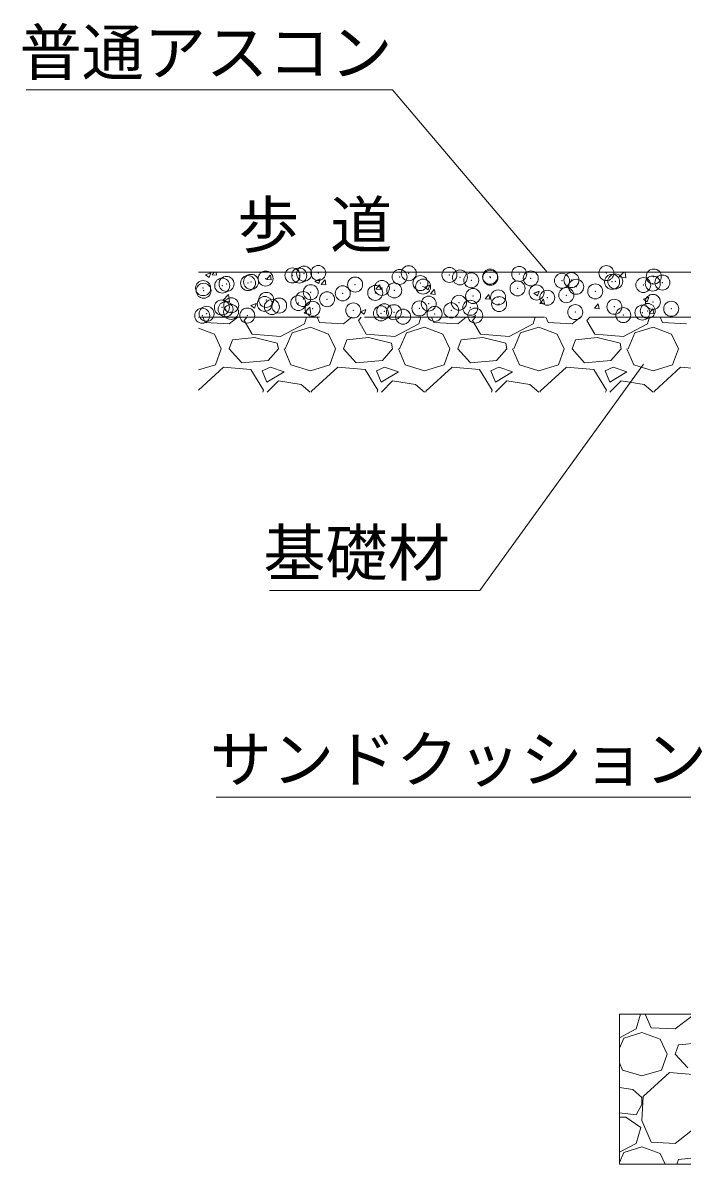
# Model space of a CAD drawing. Units: millimetres at full size, sheet at 1:20; details may follow other scales. Extents: x 62447 to 85128, y -7246 to 532.
# Drawn here: x 64469 to 64909, y -3498 to -2738 of the extents above; entities that cross this region are included whole.
import ezdxf
from ezdxf.enums import TextEntityAlignment as Align

# ---------------------------------------------------------------- set-up
doc = ezdxf.new("R2010")
doc.units = ezdxf.units.MM
doc.header["$LTSCALE"] = 20
doc.header["$PDMODE"] = 32
doc.header["$PDSIZE"] = 10
doc.linetypes.add('DASHED', pattern=[7.5, 6, -1.5])
for name, color, linetype, lineweight in [('ハッチング', 7, 'Continuous', 5), ('基礎', 3, 'Continuous', 13), ('引出線', 4, 'Continuous', 9)]:
    doc.layers.add(name, color=color, linetype=linetype, lineweight=lineweight)
doc.layers.add('文字', color=7, linetype='Continuous')
doc.styles.add('ＭＳ ゴシック', font='')
doc.styles.get('ＭＳ ゴシック').set_extended_font_data('MS Gothic')

# ---------------------------------------------------------------- blocks, each defined once
blk = doc.blocks.new('filled_arrow')
at = {"color": 0, "linetype": 'Continuous', "lineweight": -2}
blk.add_solid([(7.5, 1.25), (0, 0), (7.5, -1.25)], dxfattribs=at)

msp = doc.modelspace()

# ---------------------------------------------------------------- linework, layer by layer
at = {"layer": 'ハッチング'}
for p, q in [((64590.99, -2905.45), (64594.55, -2904.08)), ((64593.52, -2907.17), (64594.55, -2904.1)), ((64595.41, -2905.4), (64596.88, -2903.64)), ((64598.49, -2905.65), (64598.12, -2903.64)), ((64866.88, -2906.76), (64869.88, -2903.64)), ((64871.41, -2907.46), (64870.97, -2903.64)), ((64590.99, -2905.46), (64593.51, -2907.17)), ((64595.41, -2905.4), (64598.44, -2905.66)), ((64631.84, -2908.58), (64634.29, -2905.67)), ((64631.84, -2908.59), (64634.88, -2908.85)), ((64634.92, -2908.84), (64634.34, -2905.66)), ((64663.99, -2909.53), (64666.52, -2911.24)), ((64664, -2909.52), (64667.56, -2908.15)), ((64666.52, -2911.24), (64667.55, -2908.17)), ((64668.28, -2911.77), (64670.73, -2908.85)), ((64668.28, -2911.77), (64671.32, -2912.04)), ((64671.36, -2912.03), (64670.77, -2908.85)), ((64704.72, -2914.96), (64707.17, -2912.04)), ((64707.8, -2915.22), (64707.21, -2912.03)), ((64737.01, -2913.58), (64740.56, -2912.22)), ((64739.53, -2915.3), (64740.56, -2912.23)), ((64866.89, -2906.78), (64871.41, -2907.48)), ((64602.54, -2922.61), (64606.5, -2918.49)), ((64607.07, -2923.31), (64606.51, -2918.49)), ((64704.72, -2914.96), (64707.75, -2915.23)), ((64737, -2913.6), (64739.53, -2915.3)), ((64741.15, -2918.15), (64743.6, -2915.23)), ((64741.15, -2918.15), (64744.19, -2918.41)), ((64744.23, -2918.41), (64743.65, -2915.22)), ((64777.59, -2921.34), (64780.04, -2918.42)), ((64780.67, -2921.59), (64780.08, -2918.41)), ((64810, -2917.67), (64812.53, -2919.37)), ((64810.01, -2917.65), (64813.57, -2916.29)), ((64812.53, -2919.37), (64813.56, -2916.3)), ((64602.55, -2922.63), (64607.07, -2923.33)), ((64621.31, -2925.92), (64623.84, -2927.62)), ((64621.32, -2925.9), (64624.87, -2924.53)), ((64623.84, -2927.62), (64624.87, -2924.55)), ((64656.76, -2931.02), (64660.71, -2926.9)), ((64661.28, -2931.72), (64660.72, -2926.9)), ((64777.59, -2921.34), (64780.63, -2921.6)), ((64814.03, -2924.52), (64816.48, -2921.61)), ((64814.03, -2924.52), (64817.06, -2924.79)), ((64817.11, -2924.78), (64816.52, -2921.6)), ((64850.46, -2927.71), (64852.91, -2924.79)), ((64853.54, -2927.97), (64852.96, -2924.79)), ((64883.01, -2921.74), (64885.54, -2923.44)), ((64883.02, -2921.72), (64886.58, -2920.36)), ((64885.54, -2923.44), (64886.57, -2920.37)), ((64589.33, -2933.64), (64590.86, -2937.27)), ((64606.86, -2938.03), (64612.54, -2933.64)), ((64616.77, -2935.74), (64618.66, -2933.64)), ((64656.76, -2931.04), (64661.28, -2931.74)), ((64658.41, -2933.64), (64657.16, -2938.03)), ((64665.53, -2933.64), (64667.06, -2937.27)), ((64683.06, -2938.03), (64688.74, -2933.64)), ((64692.97, -2935.74), (64694.86, -2933.64)), ((64694.32, -2929.97), (64697.88, -2928.6)), ((64694.32, -2929.98), (64696.84, -2931.69)), ((64696.84, -2931.69), (64697.87, -2928.62)), ((64734.61, -2933.64), (64733.36, -2938.03)), ((64741.73, -2933.64), (64743.26, -2937.27)), ((64759.26, -2938.03), (64764.94, -2933.64)), ((64768.37, -2933.64), (64770.89, -2932.67)), ((64769.17, -2935.74), (64771.06, -2933.64)), ((64770.56, -2933.64), (64770.88, -2932.69)), ((64810.81, -2933.64), (64809.56, -2938.03)), ((64817.93, -2933.64), (64819.46, -2937.27)), ((64835.46, -2938.03), (64841.14, -2933.64)), ((64845.37, -2935.74), (64847.26, -2933.64)), ((64850.46, -2927.71), (64853.5, -2927.98)), ((64887.01, -2933.64), (64885.76, -2938.03)), ((64886.9, -2930.9), (64889.35, -2927.98)), ((64886.9, -2930.9), (64889.94, -2931.17)), ((64889.98, -2931.16), (64889.39, -2927.97)), ((64894.13, -2933.64), (64895.66, -2937.27)), ((64586.35, -2940.91), (64596.96, -2944.89)), ((64590.86, -2937.27), (64606.86, -2938.03)), ((64622.1, -2944.89), (64616.77, -2935.74)), ((64657.16, -2938.03), (64641.15, -2946.41)), ((64648.77, -2944.12), (64660.97, -2940.31)), ((64660.97, -2940.31), (64673.16, -2944.89)), ((64667.06, -2937.27), (64683.06, -2938.03)), ((64698.3, -2944.89), (64692.97, -2935.74)), ((64733.36, -2938.03), (64717.35, -2946.41)), ((64724.97, -2944.12), (64737.17, -2940.31)), ((64737.17, -2940.31), (64749.36, -2944.89)), ((64743.26, -2937.27), (64759.26, -2938.03)), ((64774.5, -2944.89), (64769.17, -2935.74)), ((64809.56, -2938.03), (64793.55, -2946.41)), ((64801.17, -2944.12), (64813.37, -2940.31)), ((64813.37, -2940.31), (64825.56, -2944.89)), ((64819.46, -2937.27), (64835.46, -2938.03)), ((64850.7, -2944.89), (64845.37, -2935.74)), ((64885.76, -2938.03), (64869.75, -2946.41)), ((64877.37, -2944.12), (64889.57, -2940.31)), ((64889.57, -2940.31), (64901.76, -2944.89)), ((64895.66, -2937.27), (64911.66, -2938.03)), ((64596.96, -2944.89), (64601.53, -2954.79)), ((64606.86, -2954.79), (64609.15, -2948.7)), ((64623.63, -2947.17), (64609.15, -2948.7)), ((64641.15, -2946.41), (64622.1, -2944.89)), ((64638.87, -2950.98), (64623.63, -2947.17)), ((64644.2, -2954.79), (64648.77, -2944.12)), ((64673.16, -2944.89), (64677.73, -2954.79)), ((64683.06, -2954.79), (64685.35, -2948.7)), ((64699.83, -2947.17), (64685.35, -2948.7)), ((64717.35, -2946.41), (64698.3, -2944.89)), ((64715.07, -2950.98), (64699.83, -2947.17)), ((64720.4, -2954.79), (64724.97, -2944.12)), ((64749.36, -2944.89), (64753.93, -2954.79)), ((64759.26, -2954.79), (64761.55, -2948.7)), ((64776.03, -2947.17), (64761.55, -2948.7)), ((64793.55, -2946.41), (64774.5, -2944.89)), ((64791.27, -2950.98), (64776.03, -2947.17)), ((64796.6, -2954.79), (64801.17, -2944.12)), ((64825.56, -2944.89), (64830.13, -2954.79)), ((64835.46, -2954.79), (64837.75, -2948.7)), ((64852.23, -2947.17), (64837.75, -2948.7)), ((64869.75, -2946.41), (64850.7, -2944.89)), ((64867.47, -2950.98), (64852.23, -2947.17)), ((64872.8, -2954.79), (64877.37, -2944.12)), ((64901.76, -2944.89), (64906.33, -2954.79)), ((64597.72, -2965.46), (64601.53, -2954.79)), ((64615.25, -2963.94), (64606.86, -2954.79)), ((64639.63, -2954.79), (64632.77, -2962.41)), ((64639.63, -2954.79), (64638.87, -2950.98)), ((64643.44, -2954.79), (64648.01, -2965.46)), ((64673.92, -2965.46), (64677.73, -2954.79)), ((64691.45, -2963.94), (64683.06, -2954.79)), ((64715.83, -2954.79), (64708.97, -2962.41)), ((64715.83, -2954.79), (64715.07, -2950.98)), ((64719.64, -2954.79), (64724.21, -2965.46)), ((64750.12, -2965.46), (64753.93, -2954.79)), ((64767.65, -2963.94), (64759.26, -2954.79)), ((64792.03, -2954.79), (64785.17, -2962.41)), ((64792.03, -2954.79), (64791.27, -2950.98)), ((64795.84, -2954.79), (64800.41, -2965.46)), ((64826.32, -2965.46), (64830.13, -2954.79)), ((64843.85, -2963.94), (64835.46, -2954.79)), ((64868.23, -2954.79), (64861.37, -2962.41)), ((64868.23, -2954.79), (64867.47, -2950.98)), ((64872.04, -2954.79), (64876.61, -2965.46)), ((64902.52, -2965.46), (64906.33, -2954.79)), ((64586.35, -2968.8), (64597.72, -2965.46)), ((64632.77, -2962.41), (64615.25, -2963.94)), ((64648.01, -2965.46), (64660.97, -2969.27)), ((64660.97, -2969.27), (64673.92, -2965.46)), ((64708.97, -2962.41), (64691.45, -2963.94)), ((64724.21, -2965.46), (64737.17, -2969.27)), ((64737.17, -2969.27), (64750.12, -2965.46)), ((64785.17, -2962.41), (64767.65, -2963.94)), ((64800.41, -2965.46), (64813.37, -2969.27)), ((64813.37, -2969.27), (64826.32, -2965.46)), ((64861.37, -2962.41), (64843.85, -2963.94)), ((64876.61, -2965.46), (64889.57, -2969.27)), ((64889.57, -2969.27), (64902.52, -2965.46)), ((64603.05, -2966.98), (64586.35, -2982.24)), ((64621.34, -2968.51), (64603.05, -2966.98)), ((64629.72, -2982.22), (64621.34, -2968.51)), ((64634.3, -2966.98), (64628.96, -2969.27)), ((64628.96, -2969.27), (64632.01, -2976.89)), ((64632.01, -2976.89), (64643.44, -2970.03)), ((64643.44, -2970.03), (64634.3, -2966.98)), ((64679.25, -2966.98), (64661.73, -2982.99)), ((64697.54, -2968.51), (64679.25, -2966.98)), ((64705.92, -2982.22), (64697.54, -2968.51)), ((64710.5, -2966.98), (64705.16, -2969.27)), ((64705.16, -2969.27), (64708.21, -2976.89)), ((64708.21, -2976.89), (64719.64, -2970.03)), ((64719.64, -2970.03), (64710.5, -2966.98)), ((64755.45, -2966.98), (64737.93, -2982.99)), ((64773.74, -2968.51), (64755.45, -2966.98)), ((64782.12, -2982.22), (64773.74, -2968.51)), ((64786.7, -2966.98), (64781.36, -2969.27)), ((64781.36, -2969.27), (64784.41, -2976.89)), ((64784.41, -2976.89), (64795.84, -2970.03)), ((64795.84, -2970.03), (64786.7, -2966.98)), ((64831.65, -2966.98), (64814.13, -2982.99)), ((64849.94, -2968.51), (64831.65, -2966.98)), ((64858.32, -2982.22), (64849.94, -2968.51)), ((64862.9, -2966.98), (64857.56, -2969.27)), ((64857.56, -2969.27), (64860.61, -2976.89)), ((64860.61, -2976.89), (64872.04, -2970.03)), ((64872.04, -2970.03), (64862.9, -2966.98)), ((64907.85, -2966.98), (64890.33, -2982.99)), ((64926.14, -2968.51), (64907.85, -2966.98)), ((64639.63, -2976.13), (64632.12, -2983.64)), ((64654.87, -2978.41), (64639.63, -2976.13)), ((64660.84, -2983.64), (64654.87, -2978.41)), ((64715.83, -2976.13), (64708.32, -2983.64)), ((64731.07, -2978.41), (64715.83, -2976.13)), ((64737.04, -2983.64), (64731.07, -2978.41)), ((64792.03, -2976.13), (64784.52, -2983.64)), ((64807.27, -2978.41), (64792.03, -2976.13)), ((64813.24, -2983.64), (64807.27, -2978.41)), ((64868.23, -2976.13), (64860.72, -2983.64)), ((64883.47, -2978.41), (64868.23, -2976.13)), ((64889.44, -2983.64), (64883.47, -2978.41)), ((64629.27, -2983.64), (64629.72, -2982.22)), ((64661.73, -2982.99), (64661.7, -2983.64)), ((64705.47, -2983.64), (64705.92, -2982.22)), ((64737.93, -2982.99), (64737.9, -2983.64)), ((64781.67, -2983.64), (64782.12, -2982.22)), ((64814.13, -2982.99), (64814.1, -2983.64)), ((64857.87, -2983.64), (64858.32, -2982.22)), ((64890.33, -2982.99), (64890.3, -2983.64)), ((64881.1, -3397.94), (64878.26, -3407.87)), ((64884.31, -3397.94), (64888.17, -3407.1)), ((64904.17, -3407.87), (64917.01, -3397.94)), ((64878.26, -3407.87), (64867.03, -3413.75)), ((64867.03, -3420.62), (64869.88, -3413.96)), ((64869.88, -3413.96), (64882.07, -3410.15)), ((64882.07, -3410.15), (64894.26, -3414.72)), ((64888.17, -3407.1), (64904.17, -3407.87)), ((64894.26, -3414.72), (64898.84, -3424.63)), ((64904.17, -3424.63), (64906.46, -3418.53)), ((64920.93, -3417.01), (64906.46, -3418.53)), ((64895.03, -3435.3), (64898.84, -3424.63)), ((64912.55, -3433.77), (64904.17, -3424.63)), ((64867.03, -3430.42), (64869.12, -3435.3)), ((64869.12, -3435.3), (64882.07, -3439.11)), ((64882.07, -3439.11), (64895.03, -3435.3)), ((64900.36, -3436.82), (64882.83, -3452.82)), ((64918.65, -3438.35), (64900.36, -3436.82)), ((64875.98, -3448.25), (64867.03, -3446.91)), ((64882.07, -3453.59), (64875.98, -3448.25)), ((64878.26, -3465.02), (64882.07, -3458.16)), ((64882.83, -3452.82), (64882.07, -3468.83)), ((64882.07, -3458.16), (64882.07, -3453.59)), ((64867.03, -3463.67), (64878.26, -3465.02)), ((64867.03, -3466.54), (64871.4, -3466.54)), ((64871.4, -3466.54), (64881.31, -3473.4)), ((64881.31, -3473.4), (64878.26, -3484.07)), ((64882.07, -3468.83), (64888.17, -3483.3)), ((64904.17, -3484.07), (64920.93, -3471.11)), ((64878.26, -3484.07), (64867.03, -3489.95)), ((64867.03, -3496.82), (64869.88, -3490.16)), ((64869.88, -3490.16), (64882.07, -3486.35)), ((64882.07, -3486.35), (64894.26, -3490.92)), ((64888.17, -3483.3), (64904.17, -3484.07)), ((64894.26, -3490.92), (64897.5, -3497.94)), ((64905.25, -3497.94), (64906.46, -3494.73)), ((64920.93, -3493.21), (64906.46, -3494.73))]:
    msp.add_line(p, q, dxfattribs=at)
for p in [(64631.16, -2907.89), (64649.04, -2905.83), (64653.54, -2905.86), (64656.82, -2904.63), (64666.26, -2904.18), (64720.47, -2906.81), (64726.59, -2904.34), (64753.7, -2905.48), (64760.71, -2907.1), (64768.26, -2909.03), (64780.82, -2906.63), (64780.97, -2907.36), (64800.21, -2904.82), (64807.94, -2907.78), (64828.75, -2909.34), (64835.06, -2908.92), (64858.37, -2904.25), (64864.3, -2909.79), (64889.96, -2906.54), (64589.5, -2914.29), (64589.79, -2916), (64602.22, -2912.61), (64605.08, -2911.46), (64619.42, -2910.92), (64621.46, -2910.08), (64661.22, -2916.99), (64690.84, -2911.9), (64708.67, -2914.16), (64716.93, -2915.79), (64734.33, -2910.91), (64736.17, -2913.25), (64799.12, -2914.42), (64811.84, -2917.18), (64838.22, -2913.37), (64850.89, -2916.43), (64862.18, -2910.07), (64882.97, -2912.2), (64889.3, -2911.21), (64895.69, -2910.53), (64630.54, -2924.8), (64631.59, -2922.07), (64652.89, -2924.22), (64656.2, -2921.54), (64672.13, -2921.68), (64682.59, -2917.74), (64704.22, -2917.46), (64739.87, -2924.59), (64760.09, -2924.01), (64769.49, -2919.51), (64786.18, -2920.43), (64786.85, -2924.86), (64818.93, -2920.64), (64831.65, -2918.96), (64889.35, -2923.45), (64588.86, -2932.65), (64591.81, -2931.39), (64601.96, -2927.16), (64604.46, -2928.37), (64608.09, -2930.12), (64608.22, -2925.71), (64618.93, -2932.54), (64635.34, -2926.86), (64640.18, -2925.89), (64662.46, -2928.01), (64689.58, -2929.15), (64708.05, -2931.07), (64710.24, -2929.68), (64716.69, -2930.3), (64733.71, -2927.82), (64743.81, -2931.44), (64754.89, -2929.07), (64767.61, -2927.39), (64770.93, -2932.59), (64837.6, -2930.28), (64863.69, -2926.7), (64869.61, -2932.24), (64882.33, -2930.57), (64885.9, -2929.48), (64901.56, -2928.03), (64722.81, -2933.29)]:
    msp.add_point(p, dxfattribs=at)
at = {"layer": '基礎'}
for p, q in [((64586.35, -2903.64), (64967.03, -2903.64)), ((64867.03, -3397.94), (65497.03, -3397.94)), ((64867.03, -3397.94), (64867.03, -3497.94)), ((64867.03, -3497.94), (65497.03, -3497.94))]:
    msp.add_line(p, q, dxfattribs=at)
at = {"layer": '基礎', "linetype": 'DASHED', "lineweight": 15}
msp.add_line((64967.03, -2933.64), (64586.35, -2933.64), dxfattribs=at)
at = {"layer": '引出線'}
for points in [[(64818.86, -2903.64), (64715.74, -2782.21), (64471.44, -2782.21)], [(64883.2, -2964.96), (64773.96, -3115.62), (64633.75, -3115.62)], [(65055.87, -3377.94), (64945.44, -3253.33), (64598.13, -3253.33)]]:
    msp.add_lwpolyline(points, dxfattribs=at)

# ---------------------------------------------------------------- block references
at = {"layer": '引出線', "xscale": 0.133, "yscale": 0.133}
for p, rotation in [((64818.86, -2903.64), 130.3), ((64883.2, -2964.96), 234.1)]:
    msp.add_blockref('filled_arrow', p, dxfattribs=dict(at, rotation=rotation))

# ---------------------------------------------------------------- texts
at = {"layer": '引出線', "style": 'ＭＳ ゴシック'}
for s, p in [('普通アスコン', (64715.74, -2742.02)), ('基礎材', (64753.96, -3075.43)), ('サンドクッション', (64925.44, -3212.98))]:
    msp.add_text(s, height=30.38, dxfattribs=at).set_placement(p, align=Align.TOP_RIGHT)
at = {"layer": '文字', "style": 'ＭＳ ゴシック'}
msp.add_text('歩 道', height=30.38, dxfattribs=at).set_placement((64663.87, -2872.02), align=Align.MIDDLE_CENTER)

doc.saveas('drawing.dxf')
